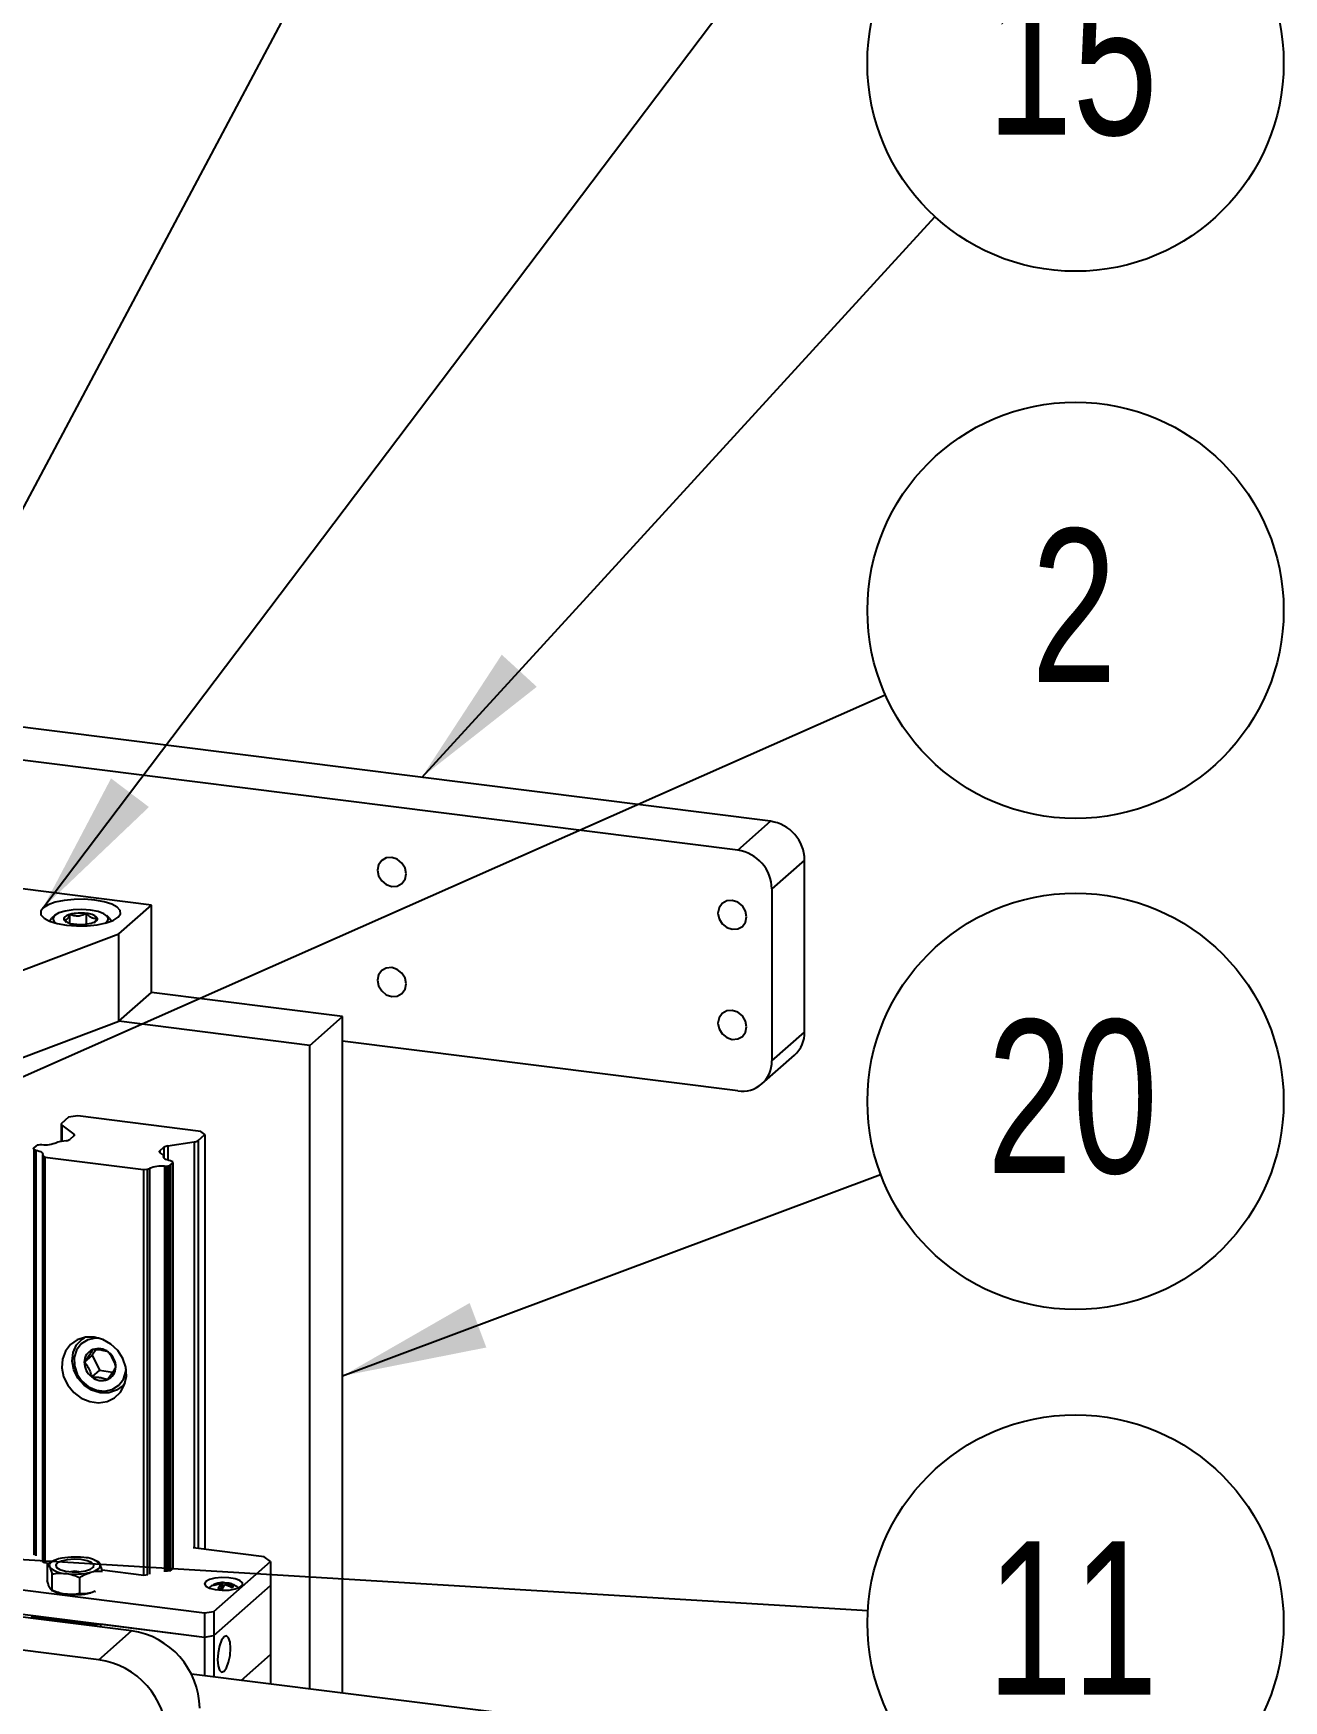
# Model space of a CAD drawing. Header units: millimetres. Extents: x 0 to 279, y 0 to 216.
# Drawn here: x 178.29 to 206.86, y 145.88 to 183.97 of the extents above; entities that cross this region are included whole.
import ezdxf

# ---------------------------------------------------------------- set-up
doc = ezdxf.new("R2010")
doc.units = ezdxf.units.MM
doc.layers.add('DIM', color=1, linetype='Continuous')
doc.styles.add('SLDTEXTSTYLE0', font='TXT', dxfattribs={"width": 0.75})
doc.dimstyles.new('SLDDIMSTYLE0', dxfattribs={"dimtxt": 0.18, "dimasz": 3.302, "dimexe": 0, "dimexo": 0.0625, "dimgap": 0, "dimtad": 0, "dimtih": 1, "dimtoh": 1, "dimdec": 0, "dimrnd": 1e-09, "dimzin": 0, "dimdsep": 46, "dimtxsty": 'Standard', "dimsah": 1, "dimcen": 0.09, "dimadec": 0, "dimazin": 0, "dimtfac": 3.302, "dimtdec": 0, "dimtofl": 0, "dimtmove": 0, "dimatfit": 3, "dimfxl": 0, "dimfrac": 2, "dimtolj": 1, "dimtzin": 0, "dimarcsym": 0})

# ---------------------------------------------------------------- blocks, each defined once
blk = doc.blocks.new('SW_NOTE_7')
at = {"layer": 'DIM', "color": 0}
blk.add_circle((3.211, 3.507), 4.755, dxfattribs=at)
at = {"layer": 'DIM', "color": 0, "insert": (3.141, 5.371), "char_height": 3.5, "attachment_point": 2, "style": 'SLDTEXTSTYLE0'}
blk.add_mtext('15', dxfattribs=at)
blk = doc.blocks.new('SW_NOTE_8')
at = {"layer": 'DIM', "color": 0}
blk.add_circle((4.348, 1.926), 4.755, dxfattribs=at)
at = {"layer": 'DIM', "color": 0, "insert": (4.313, 3.789), "char_height": 3.5, "attachment_point": 2, "style": 'SLDTEXTSTYLE0'}
blk.add_mtext('2', dxfattribs=at)
blk = doc.blocks.new('SW_NOTE_9')
at = {"layer": 'DIM', "color": 0}
blk.add_circle((4.453, 1.668), 4.755, dxfattribs=at)
at = {"layer": 'DIM', "color": 0, "insert": (4.383, 3.531), "char_height": 3.5, "attachment_point": 2, "style": 'SLDTEXTSTYLE0'}
blk.add_mtext('20', dxfattribs=at)
blk = doc.blocks.new('SW_NOTE_10')
at = {"layer": 'DIM', "color": 0}
blk.add_circle((4.747, -0.286), 4.755, dxfattribs=at)
at = {"layer": 'DIM', "color": 0, "insert": (4.676, 1.577), "char_height": 3.5, "attachment_point": 2, "style": 'SLDTEXTSTYLE0'}
blk.add_mtext('11', dxfattribs=at)

msp = doc.modelspace()

# ---------------------------------------------------------------- linework, layer by layer
at = {"color": 7, "linetype": 'Continuous', "lineweight": 25}
for p, q in [((195.134, 165.968), (176.847, 168.272)), ((194.386, 165.308), (176.847, 167.517)), ((194.386, 165.308), (195.134, 165.968)), ((195.914, 165.084), (195.165, 164.424)), ((195.914, 161.155), (195.914, 165.084)), ((180.993, 164.056), (177.364, 164.513)), ((195.165, 164.424), (195.165, 160.495)), ((178.775, 163.816), (178.709, 163.758)), ((179.127, 163.642), (179.127, 163.841)), ((179.507, 163.621), (179.507, 163.861)), ((180.034, 163.758), (179.967, 163.816)), ((180.244, 163.396), (180.993, 164.056)), ((180.993, 162.06), (180.993, 164.056)), ((174.021, 161.05), (180.244, 163.396)), ((180.244, 161.4), (180.244, 163.396)), ((180.244, 161.4), (180.993, 162.06)), ((185.358, 161.51), (180.993, 162.06)), ((184.609, 160.85), (185.358, 161.51)), ((185.358, 146.054), (185.358, 161.51)), ((174.021, 159.054), (180.244, 161.4)), ((184.609, 160.85), (180.244, 161.4)), ((195.165, 160.495), (195.914, 161.155)), ((184.609, 146.148), (184.609, 160.85)), ((194.386, 159.808), (185.358, 160.945)), ((194.937, 159.969), (195.685, 160.629)), ((179.094, 159.207), (178.937, 159.069)), ((179.309, 159.239), (179.094, 159.207)), ((182.115, 158.886), (179.309, 159.239)), ((178.926, 159.049), (178.926, 158.653)), ((178.941, 159.026), (179.214, 158.825)), ((182.055, 158.676), (182.212, 158.814)), ((182.212, 158.814), (182.115, 158.886)), ((182.212, 158.814), (182.212, 149.339)), ((178.359, 158.559), (178.297, 158.504)), ((178.299, 158.483), (178.315, 158.471)), ((178.315, 158.471), (178.315, 149.204)), ((178.438, 158.58), (178.403, 158.574)), ((179.039, 158.67), (178.88, 158.646)), ((179.218, 158.782), (179.126, 158.701)), ((181.184, 158.442), (181.276, 158.523)), ((181.363, 158.554), (181.968, 158.645)), ((178.499, 158.34), (178.499, 149.073)), ((178.514, 158.324), (178.553, 158.295)), ((178.514, 158.324), (178.514, 149.051)), ((178.553, 158.295), (180.809, 158.011)), ((178.553, 158.295), (178.553, 149.028)), ((181.259, 158.347), (181.188, 158.399)), ((181.273, 158.325), (181.273, 158.287)), ((181.275, 158.284), (181.275, 158.33)), ((181.336, 158.09), (181.371, 158.096)), ((181.336, 158.09), (181.336, 148.823)), ((181.415, 158.111), (181.477, 158.166)), ((181.475, 158.187), (181.459, 158.199)), ((181.482, 148.904), (181.482, 158.176)), ((180.809, 158.011), (180.894, 158.024)), ((180.809, 158.011), (180.809, 148.744)), ((180.894, 158.024), (180.894, 148.754)), ((180.947, 158.037), (180.947, 148.77)), ((179.446, 154.177), (179.373, 154.112)), ((179.718, 153.899), (179.633, 153.773)), ((179.633, 153.773), (179.456, 153.617)), ((179.633, 153.773), (179.802, 153.431)), ((179.802, 153.431), (179.625, 153.275)), ((179.802, 153.431), (180.103, 153.382)), ((180.31, 153.049), (180.383, 153.114)), ((180.534, 147.478), (161.237, 149.91)), ((183.565, 149.169), (181.94, 149.374)), ((178.504, 149.058), (178.506, 149.061)), ((178.543, 149.03), (178.504, 149.058)), ((178.641, 149.017), (178.543, 149.03)), ((178.609, 148.998), (178.609, 148.625)), ((178.778, 149.087), (178.766, 149.082)), ((179.771, 149.056), (179.7, 149.087)), ((182.413, 147.917), (183.71, 149.062)), ((183.71, 149.062), (183.565, 149.169)), ((183.71, 149.062), (183.71, 148.512)), ((175.804, 148.692), (182.202, 147.886)), ((178.717, 148.777), (178.717, 148.403)), ((179.348, 148.697), (179.348, 148.324)), ((180.819, 148.743), (179.862, 148.863)), ((180.905, 148.756), (180.819, 148.743)), ((180.908, 148.758), (180.905, 148.756)), ((181.406, 148.837), (181.399, 148.836)), ((181.486, 148.907), (181.406, 148.837)), ((181.482, 148.909), (181.486, 148.907)), ((182.445, 148.543), (182.445, 148.523)), ((182.579, 148.536), (182.579, 148.43)), ((182.612, 148.565), (182.612, 148.443)), ((182.675, 148.577), (182.675, 148.523)), ((182.699, 148.554), (182.699, 148.515)), ((179.786, 146.818), (167.18, 148.407)), ((178.706, 148.408), (178.778, 148.377)), ((179.7, 148.377), (179.712, 148.383)), ((182.413, 147.367), (183.71, 148.512)), ((183.71, 148.512), (183.71, 146.94)), ((175.804, 148.142), (182.202, 147.336)), ((178.245, 147.793), (179.679, 147.612)), ((182.202, 147.886), (182.413, 147.917)), ((182.202, 147.886), (182.202, 147.336)), ((182.413, 147.917), (182.413, 147.367)), ((179.679, 147.612), (179.829, 147.635)), ((179.679, 147.612), (179.679, 147.586)), ((179.786, 146.818), (180.534, 147.478)), ((179.829, 147.635), (182.202, 147.336)), ((179.829, 147.635), (179.829, 147.567)), ((182.202, 147.336), (182.413, 147.367)), ((182.202, 147.336), (182.202, 146.451)), ((182.413, 147.367), (182.413, 146.425)), ((183.037, 146.346), (183.71, 146.94)), ((183.71, 146.94), (183.71, 146.261)), ((191.728, 145.251), (181.902, 146.489))]:
    msp.add_line(p, q, dxfattribs=at)
at = {"color": 8, "linetype": 'Continuous', "lineweight": 25}
for p, q in [((178.941, 159.026), (178.941, 158.655)), ((179.214, 158.825), (179.214, 158.779)), ((178.299, 158.483), (178.299, 149.216)), ((178.348, 158.458), (178.348, 149.191)), ((181.184, 158.442), (181.184, 158.403)), ((181.276, 158.523), (181.276, 158.282)), ((181.363, 158.554), (181.363, 158.228)), ((181.968, 158.645), (181.968, 149.37)), ((182.055, 158.676), (182.055, 149.359)), ((181.286, 158.088), (181.286, 148.821)), ((181.371, 158.096), (181.371, 148.829)), ((181.415, 158.111), (181.415, 148.844)), ((181.477, 158.166), (181.477, 148.899))]:
    msp.add_line(p, q, dxfattribs=at)
at = {"color": 7, "linetype": 'Continuous', "lineweight": 25, "flags": 128}
for points in [[(186.809, 164.769), (186.784, 164.899), (186.713, 165.015), (186.607, 165.1), (186.481, 165.141), (186.356, 165.131), (186.25, 165.073), (186.179, 164.975), (186.154, 164.852), (186.179, 164.723), (186.25, 164.607), (186.356, 164.522), (186.481, 164.481), (186.607, 164.49), (186.713, 164.548), (186.784, 164.646), (186.809, 164.769)], [(180.229, 163.775), (180.283, 163.852), (180.276, 163.932), (180.207, 164.008), (180.081, 164.076), (179.906, 164.131), (179.695, 164.168), (179.462, 164.187), (179.223, 164.184), (178.994, 164.161), (178.791, 164.119), (178.627, 164.061), (178.514, 163.991), (178.459, 163.913), (178.466, 163.833), (178.536, 163.757), (178.662, 163.689), (178.836, 163.635), (179.047, 163.597), (179.28, 163.579), (179.519, 163.581), (179.748, 163.604), (179.952, 163.646), (180.115, 163.704), (180.229, 163.775)], [(194.588, 163.789), (194.563, 163.919), (194.492, 164.035), (194.386, 164.12), (194.261, 164.161), (194.136, 164.151), (194.029, 164.093), (193.958, 163.995), (193.934, 163.872), (193.958, 163.742), (194.029, 163.626), (194.136, 163.542), (194.261, 163.501), (194.386, 163.51), (194.492, 163.568), (194.563, 163.666), (194.588, 163.789)], [(178.775, 163.816), (178.734, 163.751), (178.756, 163.685), (178.808, 163.642)], [(179.934, 163.642), (179.967, 163.666), (180.008, 163.731), (179.986, 163.797), (179.904, 163.858), (179.77, 163.907), (179.597, 163.94), (179.401, 163.953), (179.203, 163.946), (179.021, 163.919), (178.874, 163.874), (178.775, 163.816)], [(179.127, 163.841), (179.091, 163.829), (179.059, 163.816), (179.032, 163.802), (179.011, 163.787), (178.996, 163.771), (178.988, 163.754), (178.986, 163.737), (178.991, 163.721)], [(178.664, 163.688), (178.664, 163.689), (178.709, 163.758)], [(179.615, 163.642), (179.652, 163.653), (179.684, 163.666), (179.71, 163.681), (179.731, 163.696), (179.746, 163.712), (179.754, 163.728), (179.756, 163.745), (179.751, 163.762)], [(180.034, 163.758), (180.077, 163.695), (180.078, 163.688)], [(186.809, 162.255), (186.784, 162.385), (186.713, 162.501), (186.607, 162.586), (186.481, 162.627), (186.356, 162.617), (186.25, 162.559), (186.179, 162.461), (186.154, 162.338), (186.179, 162.208), (186.25, 162.092), (186.356, 162.007), (186.481, 161.967), (186.607, 161.976), (186.713, 162.034), (186.784, 162.132), (186.809, 162.255)], [(194.588, 161.275), (194.563, 161.405), (194.492, 161.521), (194.386, 161.606), (194.261, 161.646), (194.136, 161.637), (194.029, 161.579), (193.958, 161.481), (193.934, 161.358), (193.958, 161.228), (194.029, 161.112), (194.136, 161.027), (194.261, 160.986), (194.386, 160.996), (194.492, 161.054), (194.563, 161.152), (194.588, 161.275)], [(178.937, 159.069), (178.932, 159.063), (178.929, 159.058), (178.927, 159.053), (178.926, 159.047), (178.928, 159.042), (178.931, 159.036), (178.935, 159.031), (178.941, 159.026)], [(179.214, 158.825), (179.22, 158.82), (179.224, 158.814), (179.227, 158.809), (179.229, 158.804), (179.228, 158.798), (179.226, 158.793), (179.223, 158.787), (179.218, 158.782)], [(178.297, 158.504), (178.294, 158.501), (178.292, 158.499), (178.292, 158.496), (178.291, 158.493), (178.292, 158.491), (178.294, 158.488), (178.296, 158.485), (178.299, 158.483)], [(178.348, 158.458), (178.387, 158.448), (178.422, 158.437), (178.452, 158.424), (178.475, 158.409), (178.492, 158.394), (178.502, 158.378), (178.505, 158.362), (178.5, 158.345)], [(181.188, 158.399), (181.182, 158.404), (181.178, 158.41), (181.175, 158.415), (181.173, 158.42), (181.174, 158.426), (181.175, 158.431), (181.179, 158.437), (181.184, 158.442)], [(178.5, 158.345), (178.499, 158.342), (178.499, 158.34), (178.499, 158.337), (178.5, 158.334), (178.503, 158.331), (178.506, 158.329), (178.51, 158.326), (178.514, 158.324)], [(181.273, 158.325), (181.275, 158.328), (181.275, 158.33), (181.275, 158.333), (181.273, 158.336), (181.271, 158.339), (181.268, 158.342), (181.264, 158.344), (181.259, 158.347)], [(181.427, 158.211), (181.387, 158.221), (181.352, 158.232), (181.322, 158.246), (181.298, 158.26), (181.281, 158.276), (181.271, 158.292), (181.269, 158.308), (181.273, 158.325)], [(181.477, 158.166), (181.48, 158.169), (181.481, 158.171), (181.482, 158.174), (181.482, 158.177), (181.482, 158.179), (181.48, 158.182), (181.478, 158.185), (181.475, 158.187)], [(179.681, 154.185), (179.481, 154.183), (179.296, 154.125), (179.139, 154.017), (179.023, 153.865), (178.956, 153.682), (178.942, 153.481), (178.983, 153.277), (179.076, 153.085), (179.213, 152.919), (179.386, 152.792), (179.58, 152.712), (179.782, 152.687), (179.976, 152.717), (180.148, 152.801), (180.286, 152.932), (180.378, 153.101), (180.419, 153.295), (180.406, 153.5), (180.338, 153.7), (180.222, 153.88), (180.065, 154.028), (179.88, 154.133), (179.681, 154.185)], [(180.391, 153.139), (180.344, 153.083), (180.195, 152.971), (180.014, 152.914), (179.818, 152.916), (179.624, 152.977), (179.449, 153.092), (179.309, 153.25), (179.216, 153.438), (179.179, 153.638), (179.201, 153.833), (179.279, 154.006), (179.408, 154.141), (179.471, 154.181)], [(179.796, 154.162), (179.713, 154.164), (179.536, 154.125), (179.387, 154.03), (179.28, 153.89), (179.226, 153.717), (179.229, 153.528), (179.29, 153.343), (179.402, 153.179), (179.555, 153.051), (179.733, 152.974), (179.92, 152.954), (180.096, 152.993), (180.245, 153.087), (180.352, 153.227), (180.407, 153.4), (180.412, 153.463)], [(178.869, 149.118), (178.814, 149.101), (178.765, 149.081), (178.725, 149.06), (178.693, 149.037), (178.671, 149.012), (178.658, 148.987), (178.656, 148.962), (178.663, 148.936)], [(178.9, 148.876), (179.023, 148.841), (179.175, 148.824), (179.336, 148.826), (179.483, 148.847), (179.598, 148.885), (179.664, 148.933), (179.672, 148.987), (179.622, 149.038), (179.521, 149.079), (179.381, 149.106), (179.222, 149.114), (179.065, 149.102), (178.932, 149.072), (178.84, 149.028), (178.802, 148.976), (178.823, 148.923), (178.9, 148.876)], [(179.608, 148.817), (179.664, 148.835), (179.712, 148.854), (179.753, 148.876), (179.784, 148.899), (179.807, 148.923), (179.819, 148.949), (179.822, 148.974), (179.814, 148.999)], [(179.26, 148.822), (179.239, 148.824), (179.217, 148.822)], [(182.23, 148.601), (182.202, 148.548), (182.233, 148.495), (182.318, 148.45), (182.447, 148.418), (182.602, 148.404), (182.762, 148.409), (182.906, 148.433), (183.013, 148.473), (183.07, 148.523), (183.069, 148.577), (183.009, 148.627), (182.9, 148.666), (182.755, 148.69), (182.595, 148.694), (182.441, 148.679), (182.313, 148.646), (182.23, 148.601)], [(182.65, 147.34), (182.593, 147.261), (182.545, 147.134), (182.513, 146.978), (182.502, 146.818), (182.513, 146.677), (182.545, 146.578), (182.593, 146.535), (182.65, 146.555), (182.706, 146.634), (182.754, 146.762), (182.786, 146.917), (182.797, 147.078), (182.786, 147.218), (182.754, 147.317), (182.706, 147.36), (182.65, 147.34)]]:
    msp.add_lwpolyline(points, dxfattribs=at)
at = {"color": 7, "linetype": 'Continuous', "lineweight": 25}
for centre, radius, start, end in [((195.004, 165.067), 0.91, 1.0587, 81.7605), ((194.255, 164.407), 0.91, 1.0587, 81.7605), ((179.373, 162.833), 1.037, 82.5487, 103.6968), ((179.511, 163.523), 0.339, 44.9714, 90.7042), ((179.231, 163.96), 0.339, 224.9714, 270.7042), ((179.369, 164.649), 1.037, 262.5487, 283.6968), ((195.219, 161.144), 0.695, 312.158, 0.9777), ((194.487, 160.479), 0.678, 261.3986, 1.4206), ((178.36, 158.538), 0.0811, 235.8627, 261.1494), ((178.41, 158.483), 0.0912, 94.8271, 124.2528), ((178.472, 158.343), 0.239, 86.6092, 98.25), ((178.554, 159.287), 0.708, 264.4909, 292.6235), ((178.885, 158.512), 0.134, 92.019, 115.8329), ((179.023, 158.852), 0.182, 274.8271, 304.2528), ((181.379, 158.372), 0.182, 94.8271, 124.2528), ((181.952, 158.827), 0.182, 274.8271, 304.2528), ((181.219, 157.381), 0.71, 84.6112, 112.4987), ((181.299, 158.324), 0.237, 266.6604, 278.9369), ((181.363, 158.186), 0.0912, 274.8271, 304.2528), ((181.413, 158.127), 0.0856, 57.6231, 80.8694), ((180.889, 158.158), 0.135, 272.0958, 295.6572), ((179.768, 153.613), 0.312, 112.7885, 179.3203), ((179.776, 153.554), 0.369, 51.2606, 110.3826), ((179.874, 153.611), 0.418, 179.1476, 233.452), ((179.864, 153.504), 0.312, 292.7885, 359.3203), ((179.758, 153.507), 0.418, 359.1476, 53.452), ((179.856, 153.563), 0.369, 231.2606, 290.3826), ((179.026, 149.299), 0.513, 224.9714, 270.7042), ((179.241, 147.592), 1.571, 82.5487, 103.6968), ((179.451, 148.637), 0.513, 44.9714, 90.7042), ((179.236, 150.344), 1.571, 262.5487, 283.6968), ((179.239, 148.539), 0.3, 72.4462, 107.5538), ((179.124, 149.235), 0.925, 248.0005, 264.3156), ((179.236, 149.872), 1.571, 262.5487, 283.6968), ((180.273, 145.677), 1.82, 1.0587, 81.7605), ((179.525, 145.017), 1.82, 1.0587, 81.7605)]:
    msp.add_arc(centre, radius, start, end, dxfattribs=at)
for points, knots in [([(179.127, 163.841), (179.121, 163.826), (179.1, 163.781), (179.061, 163.725), (179.021, 163.71), (178.999, 163.718), (178.991, 163.721)], [0, 0, 0, 0, 0.156025, 0.493707, 0.819058, 1, 1, 1, 1]), ([(179.507, 163.861), (179.453, 163.837), (179.36, 163.795), (179.225, 163.804), (179.157, 163.829), (179.127, 163.841)], [0, 0, 0, 0, 0.439122, 0.751371, 1, 1, 1, 1]), ([(179.751, 163.762), (179.734, 163.757), (179.7, 163.748), (179.637, 163.754), (179.57, 163.794), (179.526, 163.84), (179.507, 163.861)], [0, 0, 0, 0, 0.216453, 0.440306, 0.751896, 1, 1, 1, 1]), ([(178.991, 163.721), (179.008, 163.701), (179.024, 163.681), (179.042, 163.668), (179.042, 163.668)], [0, 0, 0, 0, 0.998693, 1, 1, 1, 1]), ([(179.683, 163.654), (179.683, 163.654), (179.699, 163.66), (179.723, 163.704), (179.744, 163.748), (179.751, 163.762)], [0, 0, 0, 0, 0.012512, 0.687926, 1, 1, 1, 1]), ([(179.647, 153.9), (179.638, 153.885), (179.621, 153.853), (179.578, 153.786), (179.521, 153.703), (179.476, 153.643), (179.456, 153.617)], [0, 0, 0, 0, 0.216453, 0.440306, 0.751896, 1, 1, 1, 1]), ([(180.007, 153.842), (179.964, 153.858), (179.889, 153.884), (179.755, 153.899), (179.68, 153.9), (179.647, 153.9)], [0, 0, 0, 0, 0.4391222, 0.7513715, 1, 1, 1, 1]), ([(179.456, 153.617), (179.47, 153.6), (179.507, 153.555), (179.564, 153.461), (179.604, 153.356), (179.62, 153.294), (179.625, 153.275)], [0, 0, 0, 0, 0.180942, 0.506293, 0.843975, 1, 1, 1, 1]), ([(179.985, 153.217), (180.002, 153.24), (180.038, 153.287), (180.094, 153.367), (180.143, 153.442), (180.166, 153.482), (180.176, 153.5)], [0, 0, 0, 0, 0.216453, 0.440306, 0.751896, 1, 1, 1, 1]), ([(180.176, 153.5), (180.171, 153.52), (180.155, 153.582), (180.115, 153.686), (180.057, 153.78), (180.02, 153.826), (180.007, 153.842)], [0, 0, 0, 0, 0.156025, 0.493707, 0.819058, 1, 1, 1, 1]), ([(179.625, 153.275), (179.654, 153.275), (179.713, 153.274), (179.813, 153.266), (179.909, 153.246), (179.962, 153.226), (179.985, 153.217)], [0, 0, 0, 0, 0.216453, 0.440306, 0.751896, 1, 1, 1, 1]), ([(178.869, 149.118), (178.799, 149.093), (178.711, 149.061), (178.626, 149.009), (178.609, 148.998)], [0, 0, 0, 0, 0.794635, 1, 1, 1, 1]), ([(178.609, 148.998), (178.617, 148.994), (178.635, 148.985), (178.654, 148.953), (178.663, 148.936)], [0, 0, 0, 0, 0.495458, 1, 1, 1, 1]), ([(178.663, 148.936), (178.664, 148.934), (178.674, 148.913), (178.693, 148.865), (178.709, 148.806), (178.717, 148.777)], [0, 0, 0, 0, 0.070036, 0.530757, 1, 1, 1, 1]), ([(179.814, 148.999), (179.813, 149.002), (179.803, 149.021), (179.785, 149.048), (179.768, 149.057), (179.76, 149.061)], [0, 0, 0, 0, 0.070036, 0.530757, 1, 1, 1, 1]), ([(179.869, 148.839), (179.86, 148.871), (179.842, 148.935), (179.824, 148.978), (179.814, 148.999)], [0, 0, 0, 0, 0.495458, 1, 1, 1, 1]), ([(178.663, 148.465), (178.662, 148.468), (178.652, 148.488), (178.634, 148.536), (178.617, 148.595), (178.609, 148.625)], [0, 0, 0, 0, 0.070036, 0.530757, 1, 1, 1, 1]), ([(178.717, 148.777), (178.769, 148.784), (178.872, 148.799), (178.979, 148.79), (179.032, 148.786)], [0, 0, 0, 0, 0.495458, 1, 1, 1, 1]), ([(179.032, 148.786), (179.04, 148.785), (179.096, 148.777), (179.203, 148.753), (179.299, 148.716), (179.348, 148.697)], [0, 0, 0, 0, 0.070036, 0.530757, 1, 1, 1, 1]), ([(179.348, 148.697), (179.365, 148.708), (179.45, 148.76), (179.538, 148.792), (179.608, 148.817)], [0, 0, 0, 0, 0.205365, 1, 1, 1, 1]), ([(179.608, 148.817), (179.628, 148.822), (179.716, 148.844), (179.802, 148.841), (179.869, 148.839)], [0, 0, 0, 0, 0.227426, 1, 1, 1, 1]), ([(182.438, 148.54), (182.419, 148.533), (182.37, 148.514), (182.329, 148.481), (182.304, 148.46)], [0, 0, 0, 0, 0.387512, 1, 1, 1, 1]), ([(182.412, 148.513), (182.415, 148.516), (182.42, 148.522), (182.429, 148.53), (182.437, 148.537), (182.442, 148.541), (182.445, 148.543)], [0, 0, 0, 0, 0.249726, 0.5, 0.749726, 1, 1, 1, 1]), ([(182.579, 148.536), (182.562, 148.536), (182.528, 148.537), (182.483, 148.531), (182.444, 148.523), (182.423, 148.517), (182.412, 148.513)], [0, 0, 0, 0, 0.296243, 0.595532, 0.79729, 1, 1, 1, 1]), ([(182.639, 148.58), (182.579, 148.577), (182.509, 148.573), (182.446, 148.544), (182.438, 148.54)], [0, 0, 0, 0, 0.862854, 1, 1, 1, 1]), ([(182.445, 148.543), (182.472, 148.55), (182.525, 148.565), (182.583, 148.565), (182.612, 148.565)], [0, 0, 0, 0, 0.49277, 1, 1, 1, 1]), ([(182.516, 148.437), (182.526, 148.456), (182.546, 148.496), (182.568, 148.523), (182.579, 148.536)], [0, 0, 0, 0, 0.49277, 1, 1, 1, 1]), ([(182.612, 148.565), (182.618, 148.569), (182.631, 148.577), (182.648, 148.58), (182.663, 148.58), (182.671, 148.578), (182.675, 148.577)], [0, 0, 0, 0, 0.296243, 0.595532, 0.79729, 1, 1, 1, 1]), ([(182.675, 148.577), (182.69, 148.576), (182.719, 148.575), (182.748, 148.569), (182.762, 148.566)], [0, 0, 0, 0, 0.497807, 1, 1, 1, 1]), ([(182.762, 148.566), (182.752, 148.568), (182.732, 148.572), (182.71, 148.56), (182.699, 148.554)], [0, 0, 0, 0, 0.49277, 1, 1, 1, 1]), ([(182.699, 148.554), (182.716, 148.55), (182.751, 148.542), (182.795, 148.525), (182.834, 148.507), (182.855, 148.496), (182.866, 148.49)], [0, 0, 0, 0, 0.296243, 0.595532, 0.79729, 1, 1, 1, 1]), ([(182.977, 148.457), (182.961, 148.471), (182.917, 148.511), (182.838, 148.548), (182.776, 148.56), (182.751, 148.566)], [0, 0, 0, 0, 0.248488, 0.699117, 1, 1, 1, 1]), ([(178.717, 148.403), (178.709, 148.408), (178.691, 148.416), (178.672, 148.449), (178.663, 148.465)], [0, 0, 0, 0, 0.495458, 1, 1, 1, 1]), ([(179.032, 148.315), (179.025, 148.316), (178.968, 148.323), (178.862, 148.347), (178.766, 148.385), (178.717, 148.403)], [0, 0, 0, 0, 0.070036, 0.530757, 1, 1, 1, 1]), ([(179.348, 148.324), (179.296, 148.317), (179.193, 148.302), (179.086, 148.31), (179.032, 148.315)], [0, 0, 0, 0, 0.495458, 1, 1, 1, 1]), ([(179.608, 148.346), (179.573, 148.338), (179.503, 148.322), (179.416, 148.32), (179.365, 148.323), (179.348, 148.324)], [0, 0, 0, 0, 0.39445, 0.794928, 1, 1, 1, 1]), ([(179.707, 148.385), (179.694, 148.378), (179.662, 148.36), (179.628, 148.351), (179.608, 148.346)], [0, 0, 0, 0, 0.399113, 1, 1, 1, 1]), ([(182.603, 148.426), (182.589, 148.429), (182.56, 148.434), (182.531, 148.436), (182.516, 148.437)], [0, 0, 0, 0, 0.497807, 1, 1, 1, 1]), ([(182.666, 148.525), (182.66, 148.518), (182.647, 148.502), (182.63, 148.476), (182.615, 148.45), (182.607, 148.434), (182.603, 148.426)], [0, 0, 0, 0, 0.296243, 0.595532, 0.79729, 1, 1, 1, 1]), ([(182.833, 148.46), (182.807, 148.474), (182.753, 148.503), (182.695, 148.518), (182.666, 148.525)], [0, 0, 0, 0, 0.49277, 1, 1, 1, 1]), ([(182.866, 148.49), (182.863, 148.488), (182.858, 148.484), (182.85, 148.477), (182.841, 148.469), (182.836, 148.463), (182.833, 148.46)], [0, 0, 0, 0, 0.249726, 0.5, 0.749726, 1, 1, 1, 1])]:
    msp.add_open_spline(points, degree=3, knots=knots, dxfattribs=at)

# ---------------------------------------------------------------- block references
at = {"layer": 'DIM'}
for name, p in [('SW_NOTE_7', (198.891, 179.779)), ('SW_NOTE_8', (197.755, 168.86)), ('SW_NOTE_9', (197.65, 157.903)), ('SW_NOTE_10', (197.356, 147.942))]:
    msp.add_blockref(name, p, dxfattribs=at)

# ---------------------------------------------------------------- leaders
for points in [[(170.548, 159.005), (189.005, 193.691)], [(169.344, 162.935), (178.84, 193.35)], [(178.509, 163.987), (199.235, 191.408)], [(187.164, 166.972), (198.891, 179.779)], [(170.191, 156.652), (197.755, 168.86)], [(185.358, 153.299), (197.65, 157.903)], [(172.39, 149.447), (197.356, 147.942)]]:
    msp.add_leader(points, dimstyle='SLDDIMSTYLE0', dxfattribs=at)

doc.saveas('drawing.dxf')
